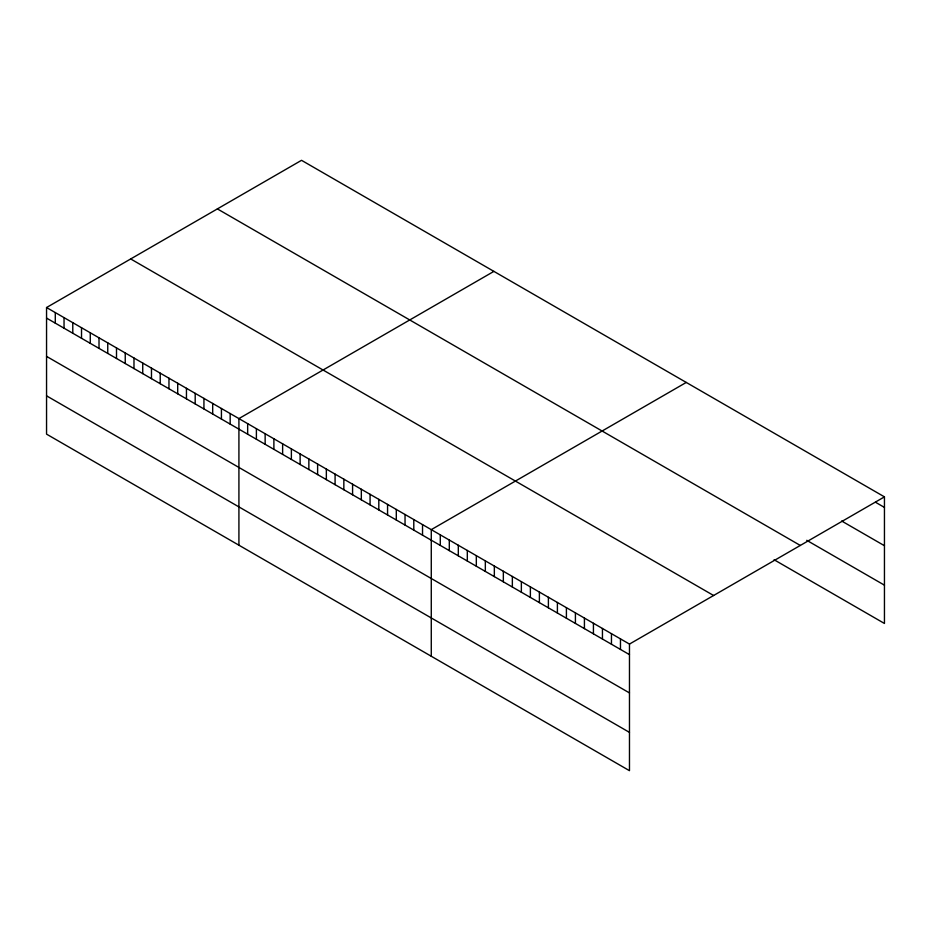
<?xml version="1.0" encoding="UTF-8"?>
<svg xmlns="http://www.w3.org/2000/svg" width="931" height="931" viewBox="0 0 931 931"><rect width="100%" height="100%" fill="white"/><g stroke="black" fill="none" stroke-linecap="round" stroke-linejoin="round"><path stroke-width="1.4" d="M46.55 307.533L629.472 644.077L629.472 770.682L46.55 434.137L46.55 307.533L301.528 160.318L884.45 496.863L884.45 623.467L774.092 559.752M493.896 271.375L238.918 418.589L238.918 545.194M686.252 382.443L431.274 529.646L431.274 656.25M629.472 644.077L884.45 496.863M875.443 502.216L884.45 507.418M841.659 521.011L884.45 545.717M806.746 540.317L884.45 585.168M217.389 208.905L800.311 545.45M130.689 258.946L713.612 595.503M46.55 318.088L629.472 654.633M46.55 356.387L629.472 692.932M46.55 395.838L629.472 732.383M620.465 638.875L620.465 649.431M611.458 633.674L611.458 644.229M602.45 628.472L602.45 639.027M593.431 623.27L593.431 633.825M584.424 618.068L584.424 628.623M575.416 612.866L575.416 623.421M566.409 607.664L566.409 618.231M557.401 602.473L557.401 613.029M548.394 597.271L548.394 607.827M539.386 592.069L539.386 602.625M530.379 586.867L530.379 597.423M521.36 581.666L521.36 592.221M512.353 576.464L512.353 587.019M503.345 571.262L503.345 581.817M494.338 566.06L494.338 576.615M485.33 560.858L485.33 571.413M476.323 555.656L476.323 566.211M467.315 550.454L467.315 561.009M458.308 545.252L458.308 555.807M449.301 540.05L449.301 550.605M440.282 534.848L440.282 545.415M422.534 524.607L422.534 535.162M413.795 519.556L413.795 530.111M405.043 514.506L405.043 525.061M396.303 509.455L396.303 520.01M387.564 504.416L387.564 514.971M378.812 499.365L378.812 509.92M370.073 494.314L370.073 504.87M361.333 489.264L361.333 499.819M352.581 484.213L352.581 494.78M343.842 479.174L343.842 489.729M335.09 474.123L335.09 484.679M326.35 469.073L326.35 479.628M317.611 464.022L317.611 474.577M308.859 458.971L308.859 469.538M300.119 453.932L300.119 464.488M291.38 448.882L291.38 459.437M282.628 443.831L282.628 454.386M273.889 438.78L273.889 449.336M265.149 433.741L265.149 444.296M256.397 428.691L256.397 439.246M247.658 423.64L247.658 434.195M230.166 413.539L230.166 424.094M221.427 408.5L221.427 419.055M212.687 403.449L212.687 414.004M203.936 398.398L203.936 408.953M195.196 393.348L195.196 403.903M186.456 388.297L186.456 398.864M177.705 383.258L177.705 393.813M168.965 378.207L168.965 388.762M160.225 373.156L160.225 383.712M151.474 368.106L151.474 378.661M142.734 363.067L142.734 373.622M133.983 358.016L133.983 368.571M125.243 352.965L125.243 363.521M116.503 347.915L116.503 358.47M107.752 342.864L107.752 353.419M99.012 337.825L99.012 348.38M90.272 332.774L90.272 343.33M81.521 327.724L81.521 338.279M72.781 322.673L72.781 333.228M64.041 317.622L64.041 328.189M55.29 312.583L55.29 323.138"/></g></svg>
